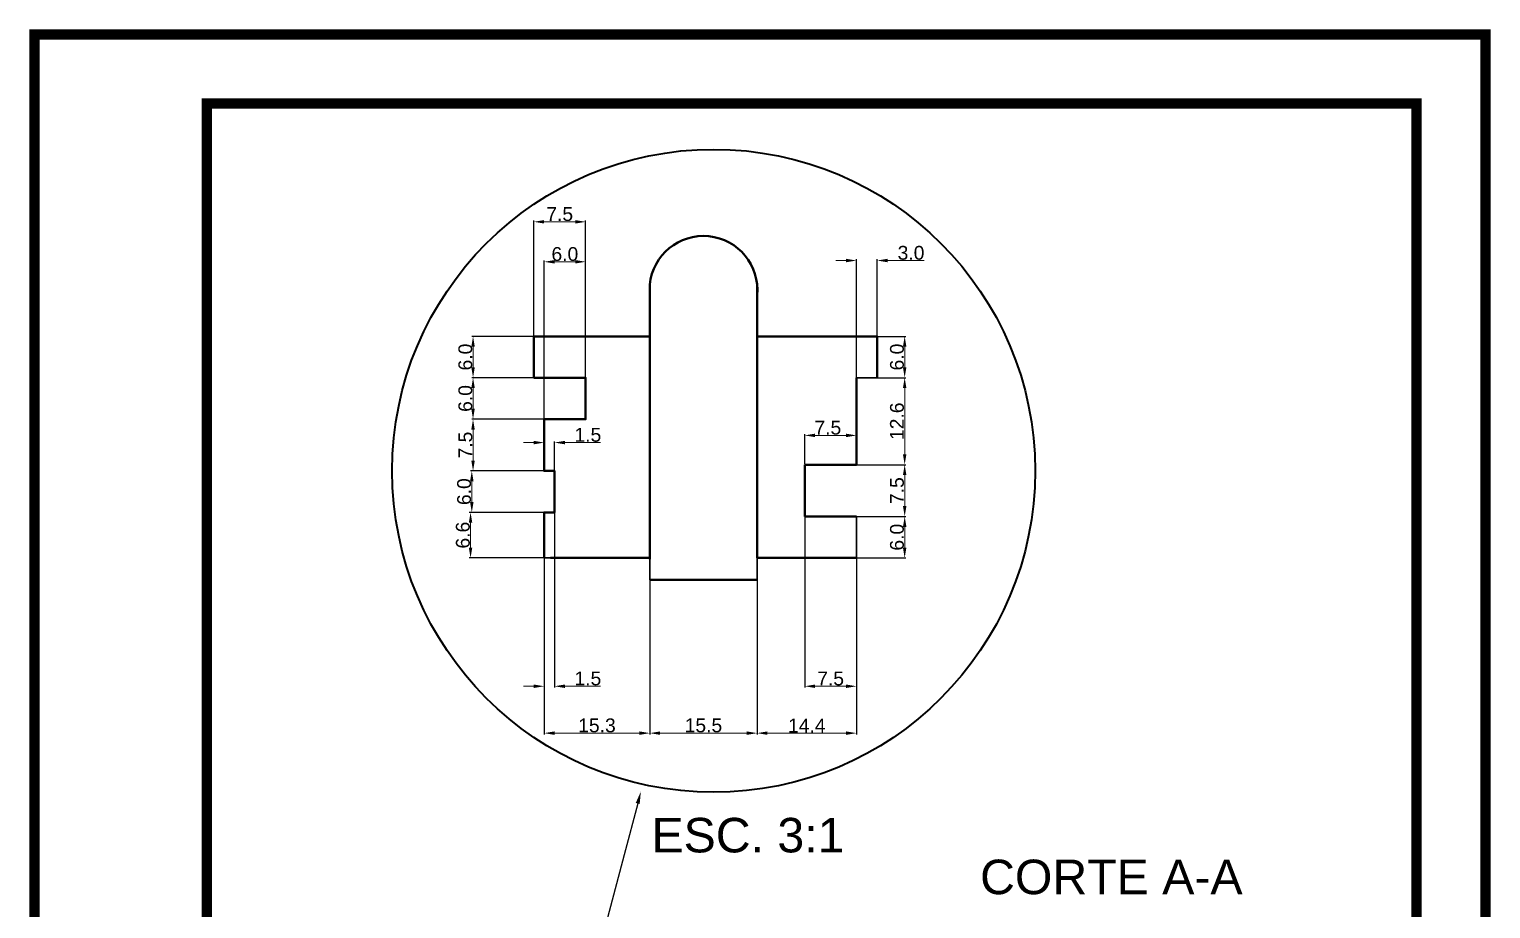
# Model space of a CAD drawing. Header units: inches. Extents: x 273 to 485, y 187 to 489.
# Drawn here: x 273.1 to 484.8, y 361.2 to 488.6 of the extents above; entities that cross this region are included whole.
import ezdxf
from ezdxf import colors
from ezdxf.entities.mleader import LeaderData, LeaderLine
from ezdxf.math import Vec2, Vec3

# ---------------------------------------------------------------- set-up
doc = ezdxf.new("R2010")
doc.units = ezdxf.units.IN
doc.header["$MEASUREMENT"] = 0
for name, color, linetype, lineweight in [('cota', 210, 'Continuous', 18), ('lineasLlave', 80, 'Continuous', 40), ('Marcos y rotulo', 130, 'Continuous', 50)]:
    doc.layers.add(name, color=color, linetype=linetype, lineweight=lineweight)
doc.styles.get("Standard").update_dxf_attribs({"font": 'arial.ttf'})
doc.dimstyles.get("Standard").update_dxf_attribs({"dimtxt": 2, "dimasz": 1.5, "dimexe": 0.18, "dimexo": 0.0625, "dimgap": 0.09, "dimtad": 1, "dimdec": 1, "dimzin": 0, "dimdsep": 46, "dimtxsty": 'Standard', "dimcen": 0.09, "dimadec": 0, "dimazin": 0, "dimtfac": 1, "dimtdec": 1, "dimtofl": 0, "dimtmove": 0, "dimatfit": 3, "dimfxl": 1, "dimtolj": 1, "dimtzin": 0, "dimlwd": 20, "dimarcsym": 0})

# ---------------------------------------------------------------- blocks, each defined once
blk = doc.blocks.new('*D14')
at = {"layer": 'cota', "color": 0, "lineweight": -2, "transparency": 16777216}
for p, q in [((378.49, 411.99), (378.49, 386.49)), ((392.89, 411.99), (392.89, 386.49))]:
    blk.add_line(p, q, dxfattribs=at)
at = {"layer": 'cota', "color": 0, "lineweight": 20, "transparency": 16777216}
blk.add_line((391.39, 386.67), (379.99, 386.67), dxfattribs=at)
at = {"layer": 'cota', "color": 0, "transparency": 16777216}
for points in [[(379.99, 386.92), (379.99, 386.42), (378.49, 386.67)], [(391.39, 386.92), (391.39, 386.42), (392.89, 386.67)]]:
    blk.add_solid(points, dxfattribs=at)
at = {"layer": 'Defpoints', "color": 0, "transparency": 16777216}
for p in [(378.49, 412.05), (392.89, 412.05), (378.49, 386.67)]:
    blk.add_point(p, dxfattribs=at)
at = {"layer": 'cota', "color": 0, "transparency": 16777216, "insert": (385.69, 387.76), "char_height": 2, "attachment_point": 5}
blk.add_mtext('\\A1;14.4', dxfattribs=at)
blk = doc.blocks.new('*D15')
at = {"layer": 'cota', "color": 0, "lineweight": -2, "transparency": 16777216}
for p, q in [((362.95, 408.8), (362.95, 386.49)), ((378.49, 408.8), (378.49, 386.49))]:
    blk.add_line(p, q, dxfattribs=at)
at = {"layer": 'cota', "color": 0, "lineweight": 20, "transparency": 16777216}
blk.add_line((376.99, 386.67), (364.45, 386.67), dxfattribs=at)
at = {"layer": 'cota', "color": 0, "transparency": 16777216}
for points in [[(364.45, 386.92), (364.45, 386.42), (362.95, 386.67)], [(376.99, 386.92), (376.99, 386.42), (378.49, 386.67)]]:
    blk.add_solid(points, dxfattribs=at)
at = {"layer": 'Defpoints', "color": 0, "transparency": 16777216}
for p in [(362.95, 408.86), (378.49, 408.86), (362.95, 386.67)]:
    blk.add_point(p, dxfattribs=at)
at = {"layer": 'cota', "color": 0, "transparency": 16777216, "insert": (370.72, 387.78), "char_height": 2, "attachment_point": 5}
blk.add_mtext('\\A1;15.5', dxfattribs=at)
blk = doc.blocks.new('*D16')
at = {"layer": 'cota', "color": 0, "lineweight": -2, "transparency": 16777216}
for p, q in [((347.65, 432.21), (347.65, 455.13)), ((353.65, 432.21), (353.65, 455.13))]:
    blk.add_line(p, q, dxfattribs=at)
at = {"layer": 'cota', "color": 0, "lineweight": 20, "transparency": 16777216}
blk.add_line((349.15, 454.95), (352.15, 454.95), dxfattribs=at)
at = {"layer": 'cota', "color": 0, "transparency": 16777216}
for points in [[(349.15, 455.2), (349.15, 454.7), (347.65, 454.95)], [(352.15, 455.2), (352.15, 454.7), (353.65, 454.95)]]:
    blk.add_solid(points, dxfattribs=at)
at = {"layer": 'Defpoints', "color": 0, "transparency": 16777216}
for p in [(353.65, 454.95), (347.65, 432.15), (353.65, 432.15)]:
    blk.add_point(p, dxfattribs=at)
at = {"layer": 'cota', "color": 0, "transparency": 16777216, "insert": (350.65, 456.06), "char_height": 2, "attachment_point": 5}
blk.add_mtext('\\A1;6.0', dxfattribs=at)
blk = doc.blocks.new('*D17')
at = {"layer": 'cota', "color": 0, "lineweight": -2, "transparency": 16777216}
for p, q in [((347.59, 432.15), (337.17, 432.15)), ((347.59, 424.65), (337.17, 424.65))]:
    blk.add_line(p, q, dxfattribs=at)
at = {"layer": 'cota', "color": 0, "lineweight": 20, "transparency": 16777216}
blk.add_line((337.35, 426.15), (337.35, 430.65), dxfattribs=at)
at = {"layer": 'cota', "color": 0, "transparency": 16777216}
for points in [[(337.1, 430.65), (337.6, 430.65), (337.35, 432.15)], [(337.1, 426.15), (337.6, 426.15), (337.35, 424.65)]]:
    blk.add_solid(points, dxfattribs=at)
at = {"layer": 'Defpoints', "color": 0, "transparency": 16777216}
for p in [(337.35, 432.15), (347.65, 432.15), (347.65, 424.65)]:
    blk.add_point(p, dxfattribs=at)
at = {"layer": 'cota', "color": 0, "transparency": 16777216, "insert": (336.25, 428.4), "char_height": 2, "attachment_point": 5, "rotation": 90}
blk.add_mtext('\\A1;7.5', dxfattribs=at)
blk = doc.blocks.new('*D18')
at = {"layer": 'cota', "color": 0, "lineweight": -2, "transparency": 16777216}
for p, q in [((346.09, 438.15), (337.17, 438.15)), ((347.59, 432.15), (337.17, 432.15))]:
    blk.add_line(p, q, dxfattribs=at)
at = {"layer": 'cota', "color": 0, "lineweight": 20, "transparency": 16777216}
blk.add_line((337.35, 433.65), (337.35, 436.65), dxfattribs=at)
at = {"layer": 'cota', "color": 0, "transparency": 16777216}
for points in [[(337.1, 436.65), (337.6, 436.65), (337.35, 438.15)], [(337.1, 433.65), (337.6, 433.65), (337.35, 432.15)]]:
    blk.add_solid(points, dxfattribs=at)
at = {"layer": 'Defpoints', "color": 0, "transparency": 16777216}
for p in [(337.35, 438.15), (346.15, 438.15), (347.65, 432.15)]:
    blk.add_point(p, dxfattribs=at)
at = {"layer": 'cota', "color": 0, "transparency": 16777216, "insert": (336.24, 435.15), "char_height": 2, "attachment_point": 5, "rotation": 90}
blk.add_mtext('\\A1;6.0', dxfattribs=at)
blk = doc.blocks.new('*D24')
at = {"layer": 'cota', "color": 0, "lineweight": -2, "transparency": 16777216}
for p, q in [((347.59, 424.65), (336.99, 424.65)), ((347.59, 418.65), (336.99, 418.65))]:
    blk.add_line(p, q, dxfattribs=at)
at = {"layer": 'cota', "color": 0, "lineweight": 20, "transparency": 16777216}
blk.add_line((337.17, 423.15), (337.17, 420.15), dxfattribs=at)
at = {"layer": 'cota', "color": 0, "transparency": 16777216}
for points in [[(336.92, 423.15), (337.42, 423.15), (337.17, 424.65)], [(336.92, 420.15), (337.42, 420.15), (337.17, 418.65)]]:
    blk.add_solid(points, dxfattribs=at)
at = {"layer": 'Defpoints', "color": 0, "transparency": 16777216}
for p in [(347.65, 424.65), (337.17, 418.65), (347.65, 418.65)]:
    blk.add_point(p, dxfattribs=at)
at = {"layer": 'cota', "color": 0, "transparency": 16777216, "insert": (336.06, 421.65), "char_height": 2, "attachment_point": 5, "rotation": 90}
blk.add_mtext('\\A1;6.0', dxfattribs=at)
blk = doc.blocks.new('*D25')
at = {"layer": 'cota', "color": 0, "lineweight": -2, "transparency": 16777216}
for p, q in [((346.09, 444.15), (337.17, 444.15)), ((346.09, 438.15), (337.17, 438.15))]:
    blk.add_line(p, q, dxfattribs=at)
at = {"layer": 'cota', "color": 0, "lineweight": 20, "transparency": 16777216}
blk.add_line((337.35, 439.65), (337.35, 442.65), dxfattribs=at)
at = {"layer": 'cota', "color": 0, "transparency": 16777216}
for points in [[(337.1, 442.65), (337.6, 442.65), (337.35, 444.15)], [(337.1, 439.65), (337.6, 439.65), (337.35, 438.15)]]:
    blk.add_solid(points, dxfattribs=at)
at = {"layer": 'Defpoints', "color": 0, "transparency": 16777216}
for p in [(337.35, 444.15), (346.15, 444.15), (346.15, 438.15)]:
    blk.add_point(p, dxfattribs=at)
at = {"layer": 'cota', "color": 0, "transparency": 16777216, "insert": (336.24, 441.15), "char_height": 2, "attachment_point": 5, "rotation": 90}
blk.add_mtext('\\A1;6.0', dxfattribs=at)
blk = doc.blocks.new('*D26')
at = {"layer": 'cota', "color": 0, "lineweight": -2, "transparency": 16777216}
for p, q in [((347.59, 418.65), (336.81, 418.65)), ((347.59, 412.05), (336.81, 412.05))]:
    blk.add_line(p, q, dxfattribs=at)
at = {"layer": 'cota', "color": 0, "lineweight": 20, "transparency": 16777216}
blk.add_line((336.99, 417.15), (336.99, 413.55), dxfattribs=at)
at = {"layer": 'cota', "color": 0, "transparency": 16777216}
for points in [[(336.74, 417.15), (337.24, 417.15), (336.99, 418.65)], [(336.74, 413.55), (337.24, 413.55), (336.99, 412.05)]]:
    blk.add_solid(points, dxfattribs=at)
at = {"layer": 'Defpoints', "color": 0, "transparency": 16777216}
for p in [(347.65, 418.65), (336.99, 412.05), (347.65, 412.05)]:
    blk.add_point(p, dxfattribs=at)
at = {"layer": 'cota', "color": 0, "transparency": 16777216, "insert": (335.88, 415.35), "char_height": 2, "attachment_point": 5, "rotation": 90}
blk.add_mtext('\\A1;6.6', dxfattribs=at)
blk = doc.blocks.new('*D32')
at = {"layer": 'cota', "color": 0, "lineweight": -2, "transparency": 16777216}
for p, q in [((347.65, 411.99), (347.65, 386.49)), ((362.95, 411.99), (362.95, 386.49))]:
    blk.add_line(p, q, dxfattribs=at)
at = {"layer": 'cota', "color": 0, "lineweight": 20, "transparency": 16777216}
blk.add_line((349.15, 386.67), (361.45, 386.67), dxfattribs=at)
at = {"layer": 'cota', "color": 0, "transparency": 16777216}
for points in [[(349.15, 386.92), (349.15, 386.42), (347.65, 386.67)], [(361.45, 386.92), (361.45, 386.42), (362.95, 386.67)]]:
    blk.add_solid(points, dxfattribs=at)
at = {"layer": 'Defpoints', "color": 0, "transparency": 16777216}
for p in [(347.65, 412.05), (362.95, 412.05), (362.95, 386.67)]:
    blk.add_point(p, dxfattribs=at)
at = {"layer": 'cota', "color": 0, "transparency": 16777216, "insert": (355.3, 387.78), "char_height": 2, "attachment_point": 5}
blk.add_mtext('\\A1;15.3', dxfattribs=at)
blk = doc.blocks.new('*D33')
at = {"layer": 'cota', "color": 0, "lineweight": -2, "transparency": 16777216}
for p, q in [((347.65, 418.59), (347.65, 393.28)), ((349.15, 418.59), (349.15, 393.28))]:
    blk.add_line(p, q, dxfattribs=at)
at = {"layer": 'cota', "color": 0, "lineweight": 20, "transparency": 16777216}
for p, q in [((346.15, 393.46), (344.65, 393.46)), ((350.65, 393.46), (355.8, 393.46))]:
    blk.add_line(p, q, dxfattribs=at)
at = {"layer": 'cota', "color": 0, "transparency": 16777216}
for points in [[(346.15, 393.71), (346.15, 393.21), (347.65, 393.46)], [(350.65, 393.71), (350.65, 393.21), (349.15, 393.46)]]:
    blk.add_solid(points, dxfattribs=at)
at = {"layer": 'Defpoints', "color": 0, "transparency": 16777216}
for p in [(347.65, 418.65), (349.15, 418.65), (349.15, 393.46)]:
    blk.add_point(p, dxfattribs=at)
at = {"layer": 'cota', "color": 0, "transparency": 16777216, "insert": (353.98, 394.58), "char_height": 2, "attachment_point": 5}
blk.add_mtext('\\A1;1.5', dxfattribs=at)
blk = doc.blocks.new('*D36')
at = {"layer": 'cota', "color": 0, "lineweight": -2, "transparency": 16777216}
for p, q in [((392.95, 418.05), (400.05, 418.05)), ((392.95, 412.05), (400.05, 412.05))]:
    blk.add_line(p, q, dxfattribs=at)
at = {"layer": 'cota', "color": 0, "lineweight": 20, "transparency": 16777216}
blk.add_line((399.87, 413.55), (399.87, 416.55), dxfattribs=at)
at = {"layer": 'cota', "color": 0, "transparency": 16777216}
for points in [[(399.62, 416.55), (400.12, 416.55), (399.87, 418.05)], [(399.62, 413.55), (400.12, 413.55), (399.87, 412.05)]]:
    blk.add_solid(points, dxfattribs=at)
at = {"layer": 'Defpoints', "color": 0, "transparency": 16777216}
for p in [(392.89, 418.05), (399.87, 418.05), (392.89, 412.05)]:
    blk.add_point(p, dxfattribs=at)
at = {"layer": 'cota', "color": 0, "transparency": 16777216, "insert": (398.76, 415.05), "char_height": 2, "attachment_point": 5, "rotation": 90}
blk.add_mtext('\\A1;6.0', dxfattribs=at)
blk = doc.blocks.new('*D37')
at = {"layer": 'cota', "color": 0, "lineweight": -2, "transparency": 16777216}
for p, q in [((392.95, 425.55), (400.05, 425.55)), ((392.95, 418.05), (400.05, 418.05))]:
    blk.add_line(p, q, dxfattribs=at)
at = {"layer": 'cota', "color": 0, "lineweight": 20, "transparency": 16777216}
blk.add_line((399.87, 419.55), (399.87, 424.05), dxfattribs=at)
at = {"layer": 'cota', "color": 0, "transparency": 16777216}
for points in [[(399.62, 424.05), (400.12, 424.05), (399.87, 425.55)], [(399.62, 419.55), (400.12, 419.55), (399.87, 418.05)]]:
    blk.add_solid(points, dxfattribs=at)
at = {"layer": 'Defpoints', "color": 0, "transparency": 16777216}
for p in [(392.89, 425.55), (399.87, 425.55), (392.89, 418.05)]:
    blk.add_point(p, dxfattribs=at)
at = {"layer": 'cota', "color": 0, "transparency": 16777216, "insert": (398.76, 421.8), "char_height": 2, "attachment_point": 5, "rotation": 90}
blk.add_mtext('\\A1;7.5', dxfattribs=at)
blk = doc.blocks.new('*D38')
at = {"layer": 'cota', "color": 0, "lineweight": -2, "transparency": 16777216}
for p, q in [((392.95, 438.15), (400.05, 438.15)), ((392.95, 425.55), (400.05, 425.55))]:
    blk.add_line(p, q, dxfattribs=at)
at = {"layer": 'cota', "color": 0, "lineweight": 20, "transparency": 16777216}
blk.add_line((399.87, 427.05), (399.87, 436.65), dxfattribs=at)
at = {"layer": 'cota', "color": 0, "transparency": 16777216}
for points in [[(399.62, 436.65), (400.12, 436.65), (399.87, 438.15)], [(399.62, 427.05), (400.12, 427.05), (399.87, 425.55)]]:
    blk.add_solid(points, dxfattribs=at)
at = {"layer": 'Defpoints', "color": 0, "transparency": 16777216}
for p in [(392.89, 438.15), (399.87, 438.15), (392.89, 425.55)]:
    blk.add_point(p, dxfattribs=at)
at = {"layer": 'cota', "color": 0, "transparency": 16777216, "insert": (398.76, 431.85), "char_height": 2, "attachment_point": 5, "rotation": 90}
blk.add_mtext('\\A1;12.6', dxfattribs=at)
blk = doc.blocks.new('*D39')
at = {"layer": 'cota', "color": 0, "lineweight": -2, "transparency": 16777216}
for p, q in [((395.95, 444.15), (400.05, 444.15)), ((392.95, 438.15), (400.05, 438.15))]:
    blk.add_line(p, q, dxfattribs=at)
at = {"layer": 'cota', "color": 0, "lineweight": 20, "transparency": 16777216}
blk.add_line((399.87, 439.65), (399.87, 442.65), dxfattribs=at)
at = {"layer": 'cota', "color": 0, "transparency": 16777216}
for points in [[(399.62, 442.65), (400.12, 442.65), (399.87, 444.15)], [(399.62, 439.65), (400.12, 439.65), (399.87, 438.15)]]:
    blk.add_solid(points, dxfattribs=at)
at = {"layer": 'Defpoints', "color": 0, "transparency": 16777216}
for p in [(395.89, 444.15), (399.87, 444.15), (392.89, 438.15)]:
    blk.add_point(p, dxfattribs=at)
at = {"layer": 'cota', "color": 0, "transparency": 16777216, "insert": (398.76, 441.15), "char_height": 2, "attachment_point": 5, "rotation": 90}
blk.add_mtext('\\A1;6.0', dxfattribs=at)
blk = doc.blocks.new('*D40')
at = {"layer": 'cota', "color": 0, "lineweight": -2, "transparency": 16777216}
for p, q in [((385.39, 417.99), (385.39, 393.28)), ((392.89, 417.99), (392.89, 393.28))]:
    blk.add_line(p, q, dxfattribs=at)
at = {"layer": 'cota', "color": 0, "lineweight": 20, "transparency": 16777216}
blk.add_line((391.39, 393.46), (386.89, 393.46), dxfattribs=at)
at = {"layer": 'cota', "color": 0, "transparency": 16777216}
for points in [[(386.89, 393.71), (386.89, 393.21), (385.39, 393.46)], [(391.39, 393.71), (391.39, 393.21), (392.89, 393.46)]]:
    blk.add_solid(points, dxfattribs=at)
at = {"layer": 'Defpoints', "color": 0, "transparency": 16777216}
for p in [(385.39, 418.05), (392.89, 418.05), (385.39, 393.46)]:
    blk.add_point(p, dxfattribs=at)
at = {"layer": 'cota', "color": 0, "transparency": 16777216, "insert": (389.14, 394.57), "char_height": 2, "attachment_point": 5}
blk.add_mtext('\\A1;7.5', dxfattribs=at)
blk = doc.blocks.new('*D41')
at = {"layer": 'cota', "color": 0, "lineweight": -2, "transparency": 16777216}
for p, q in [((385.39, 425.61), (385.39, 429.98)), ((392.89, 425.61), (392.89, 429.98))]:
    blk.add_line(p, q, dxfattribs=at)
at = {"layer": 'cota', "color": 0, "lineweight": 20, "transparency": 16777216}
blk.add_line((391.39, 429.8), (386.89, 429.8), dxfattribs=at)
at = {"layer": 'cota', "color": 0, "transparency": 16777216}
for points in [[(386.89, 430.05), (386.89, 429.55), (385.39, 429.8)], [(391.39, 430.05), (391.39, 429.55), (392.89, 429.8)]]:
    blk.add_solid(points, dxfattribs=at)
at = {"layer": 'Defpoints', "color": 0, "transparency": 16777216}
for p in [(385.39, 429.8), (385.39, 425.55), (392.89, 425.55)]:
    blk.add_point(p, dxfattribs=at)
at = {"layer": 'cota', "color": 0, "transparency": 16777216, "insert": (388.74, 430.91), "char_height": 2, "attachment_point": 5}
blk.add_mtext('\\A1;7.5', dxfattribs=at)
blk = doc.blocks.new('*D42')
at = {"layer": 'cota', "color": 0, "lineweight": -2, "transparency": 16777216}
for p, q in [((392.89, 438.21), (392.89, 455.31)), ((395.89, 438.21), (395.89, 455.31))]:
    blk.add_line(p, q, dxfattribs=at)
at = {"layer": 'cota', "color": 0, "lineweight": 20, "transparency": 16777216}
for p, q in [((391.39, 455.13), (389.89, 455.13)), ((397.39, 455.13), (402.7, 455.13))]:
    blk.add_line(p, q, dxfattribs=at)
at = {"layer": 'cota', "color": 0, "transparency": 16777216}
for points in [[(391.39, 455.38), (391.39, 454.88), (392.89, 455.13)], [(397.39, 455.38), (397.39, 454.88), (395.89, 455.13)]]:
    blk.add_solid(points, dxfattribs=at)
at = {"layer": 'Defpoints', "color": 0, "transparency": 16777216}
for p in [(395.89, 455.13), (392.89, 438.15), (395.89, 438.15)]:
    blk.add_point(p, dxfattribs=at)
at = {"layer": 'cota', "color": 0, "transparency": 16777216, "insert": (400.79, 456.24), "char_height": 2, "attachment_point": 5}
blk.add_mtext('\\A1;3.0', dxfattribs=at)
blk = doc.blocks.new('*D43')
at = {"layer": 'cota', "color": 0, "lineweight": -2, "transparency": 16777216}
for p, q in [((346.15, 438.21), (346.15, 460.92)), ((353.65, 438.21), (353.65, 460.92))]:
    blk.add_line(p, q, dxfattribs=at)
at = {"layer": 'cota', "color": 0, "lineweight": 20, "transparency": 16777216}
blk.add_line((347.65, 460.74), (352.15, 460.74), dxfattribs=at)
at = {"layer": 'cota', "color": 0, "transparency": 16777216}
for points in [[(347.65, 460.99), (347.65, 460.49), (346.15, 460.74)], [(352.15, 460.99), (352.15, 460.49), (353.65, 460.74)]]:
    blk.add_solid(points, dxfattribs=at)
at = {"layer": 'Defpoints', "color": 0, "transparency": 16777216}
for p in [(353.65, 460.74), (346.15, 438.15), (353.65, 438.15)]:
    blk.add_point(p, dxfattribs=at)
at = {"layer": 'cota', "color": 0, "transparency": 16777216, "insert": (349.9, 461.85), "char_height": 2, "attachment_point": 5}
blk.add_mtext('\\A1;7.5', dxfattribs=at)
blk = doc.blocks.new('*D44')
at = {"layer": 'cota', "color": 0, "lineweight": 20, "transparency": 16777216}
for p, q in [((346.15, 428.76), (344.65, 428.76)), ((350.65, 428.76), (355.8, 428.76))]:
    blk.add_line(p, q, dxfattribs=at)
at = {"layer": 'cota', "color": 0, "lineweight": -2, "transparency": 16777216}
for p, q in [((347.65, 424.71), (347.65, 428.94)), ((349.15, 424.71), (349.15, 428.94))]:
    blk.add_line(p, q, dxfattribs=at)
at = {"layer": 'cota', "color": 0, "transparency": 16777216}
for points in [[(346.15, 429.01), (346.15, 428.51), (347.65, 428.76)], [(350.65, 429.01), (350.65, 428.51), (349.15, 428.76)]]:
    blk.add_solid(points, dxfattribs=at)
at = {"layer": 'Defpoints', "color": 0, "transparency": 16777216}
for p in [(349.15, 428.76), (347.65, 424.65), (349.15, 424.65)]:
    blk.add_point(p, dxfattribs=at)
at = {"layer": 'cota', "color": 0, "transparency": 16777216, "insert": (353.98, 429.87), "char_height": 2, "attachment_point": 5}
blk.add_mtext('\\A1;1.5', dxfattribs=at)

msp = doc.modelspace()

# ---------------------------------------------------------------- linework, layer by layer
at = {"lineweight": 35}
msp.add_circle((372.2, 424.67), 46.57, dxfattribs=at)
at = {"layer": 'lineasLlave', "lineweight": 40, "ltscale": 3}
for points in [[(362.95, 444.15), (362.95, 451.65)], [(378.49, 444.15), (378.49, 451.65)], [(362.95, 444.15), (346.15, 444.15)], [(346.15, 444.15), (346.15, 438.15)], [(362.95, 411.86), (362.95, 444.15)], [(395.89, 438.15), (395.89, 444.15), (395.89, 444.15), (378.49, 444.15)], [(378.49, 412.05), (378.49, 444.15)], [(346.15, 438.15), (353.65, 438.15), (353.65, 438.15), (353.65, 432.15), (353.65, 432.15), (347.65, 432.15), (347.65, 432.15), (347.65, 424.65), (347.65, 428.4)], [(392.89, 425.55), (392.89, 438.15)], [(385.39, 418.05), (385.39, 425.55)], [(385.39, 425.55), (392.89, 425.55)], [(347.65, 424.65), (349.15, 424.65), (349.15, 418.65), (347.65, 418.65), (347.65, 412.05)], [(392.89, 418.05), (385.39, 418.05)], [(348.55, 412.05), (362.95, 412.05)], [(378.49, 412.05), (392.89, 412.05)], [(362.95, 408.86), (378.49, 408.86)]]:
    msp.add_lwpolyline(points, dxfattribs=at)
at = {"layer": 'lineasLlave', "lineweight": 25, "ltscale": 3}
for points in [[(362.95, 444.15), (346.15, 444.15)], [(362.95, 408.86), (362.95, 411.86)], [(378.49, 408.86), (378.49, 412.05)]]:
    msp.add_lwpolyline(points, dxfattribs=at)
at = {"layer": 'lineasLlave', "lineweight": 30, "ltscale": 3}
for points in [[(392.89, 438.15), (395.89, 438.15)], [(392.89, 412.05), (392.89, 418.05)], [(348.55, 412.05), (347.65, 412.05)]]:
    msp.add_lwpolyline(points, dxfattribs=at)
at = {"layer": 'lineasLlave', "lineweight": 40, "ltscale": 3}
msp.add_arc((370.72, 450.88), 7.81, 354.3013, 174.3013, dxfattribs=at)
at = {"layer": 'Marcos y rotulo', "const_width": 1.5}
for points in [[(273.81, 187.89), (484.01, 187.89), (484.01, 487.89), (273.81, 487.89)], [(474.01, 477.89), (298.81, 477.89), (298.81, 197.89), (474.01, 197.89)]]:
    msp.add_lwpolyline(points, close=True, dxfattribs=at)

# ---------------------------------------------------------------- texts
at = {"insert": (363.19, 374.39), "char_height": 5, "attachment_point": 1}
msp.add_mtext_dynamic_manual_height_columns('ESC. 3:1', width=55.978, gutter_width=1, heights=[0], dxfattribs=at)
at = {"layer": 'Defpoints', "insert": (410.79, 368.34), "char_height": 5, "attachment_point": 1}
msp.add_mtext_dynamic_manual_height_columns('CORTE A-A', width=51.8782, gutter_width=1, heights=[0], dxfattribs=at)

# ---------------------------------------------------------------- dimensions: what is measured, and where the dimension line sits
at = {"layer": 'cota'}
for base, p1, p2, picture, middle in [((353.65, 460.74), (346.15, 438.15), (353.65, 438.15), '*D43', (349.9, 461.85)), ((353.65, 454.95), (347.65, 432.15), (353.65, 432.15), '*D16', (350.65, 456.06)), ((395.89, 455.13), (392.89, 438.15), (395.89, 438.15), '*D42', (400.79, 456.24)), ((349.15, 428.76), (347.65, 424.65), (349.15, 424.65), '*D44', (353.98, 429.87)), ((349.15, 393.46), (347.65, 418.65), (349.15, 418.65), '*D33', (353.98, 394.58)), ((385.39, 393.46), (392.89, 418.05), (385.39, 418.05), '*D40', (389.14, 394.57)), ((362.95, 386.67), (347.65, 412.05), (362.95, 412.05), '*D32', (355.3, 387.78)), ((378.49, 386.67), (392.89, 412.05), (378.49, 412.05), '*D14', (385.69, 387.76)), ((362.95, 386.67), (378.49, 408.86), (362.95, 408.86), '*D15', (370.72, 387.78))]:
    dim = msp.add_linear_dim(base=base, p1=p1, p2=p2, dimstyle='Standard', dxfattribs=at)
    dim.commit()
    dim.dimension.update_dxf_attribs({"geometry": picture, "text_midpoint": middle})
for base, p1, p2, picture, middle in [((337.35, 444.15), (346.15, 438.15), (346.15, 444.15), '*D25', (336.24, 441.15)), ((337.35, 438.15), (347.65, 432.15), (346.15, 438.15), '*D18', (336.24, 435.15)), ((337.35, 432.15), (347.65, 424.65), (347.65, 432.15), '*D17', (336.25, 428.4)), ((337.17, 418.65), (347.65, 424.65), (347.65, 418.65), '*D24', (336.06, 421.65)), ((336.99, 412.05), (347.65, 418.65), (347.65, 412.05), '*D26', (335.88, 415.35)), ((399.87, 418.05), (392.89, 412.05), (392.89, 418.05), '*D36', (398.76, 415.05))]:
    dim = msp.add_linear_dim(base=base, p1=p1, p2=p2, angle=90, dimstyle='Standard', dxfattribs=at)
    dim.commit()
    dim.dimension.update_dxf_attribs({"geometry": picture, "text_midpoint": middle})
for base, p1, p2, picture, middle in [((399.87, 444.15), (392.89, 438.15), (395.89, 444.15), '*D39', (398.76, 441.15)), ((399.87, 438.15), (392.89, 425.55), (392.89, 438.15), '*D38', (398.76, 431.85)), ((399.87, 425.55), (392.89, 418.05), (392.89, 425.55), '*D37', (398.76, 421.8))]:
    dim = msp.add_linear_dim(base=base, p1=p1, p2=p2, angle=90, dimstyle='Standard', override={"dimtmove": 1}, dxfattribs=at)
    dim.commit()
    dim.dimension.update_dxf_attribs({"geometry": picture, "text_midpoint": middle})
dim = msp.add_linear_dim(base=(385.39, 429.8), p1=(392.89, 425.55), p2=(385.39, 425.55), dimstyle='Standard', dxfattribs=at)
dim.commit()
dim.dimension.update_dxf_attribs({"geometry": '*D41', "text_midpoint": (388.74, 429.8), "dimtype": 160})

# ---------------------------------------------------------------- leaders
ml = msp.add_multileader_mtext('Standard', dxfattribs=at)
ml.set_content('', color=256)
ml.set_leader_properties()
ml.build(insert=Vec2(0, 0))
ml.multileader.update_dxf_attribs({"dogleg_length": 0.36, "arrow_head_size": 1.8, "scale": 10})
ctx = ml.context
ctx.base_point, ctx.scale, ctx.char_height, ctx.arrow_head_size, ctx.landing_gap_size, ctx.plane_origin, ctx.plane_x_axis, ctx.plane_y_axis = Vec3(355.51, 354.91), 10, 1.8, 1.8, 0.9, Vec3(360.43, 373.54), Vec3(0.255147, 0.966902), Vec3(-0.966902, 0.255147)
ctx.text_align_type = 2
notes = []
notes.append((ctx, [(0, (1, 1, 0), (359.24, 369.05), (-0.255147, -0.966902), 12.83, [(0, [(361.66, 378.22)], 0, [])])]))
ctx.mtext.insert, ctx.mtext.text_direction, ctx.mtext.rotation, ctx.mtext.alignment, ctx.mtext.flow_direction = Vec3(354.87, 356.01), Vec3(0.255147, 0.966902), 1.312797, 3, 5
for ctx, leaders in notes:
    for number, flags, end, landing, length, lines in leaders:
        leader = LeaderData()
        leader.index, (leader.has_last_leader_line, leader.has_dogleg_vector, leader.attachment_direction) = number, flags
        leader.last_leader_point, leader.dogleg_vector, leader.dogleg_length = Vec3(end), Vec3(landing), length
        for number, points, colour, breaks in lines:
            line = LeaderLine()
            line.index, line.vertices, line.color, line.breaks = number, Vec3.list(points), colors.encode_raw_color(colour), breaks
            leader.lines.append(line)
        ctx.leaders.append(leader)

doc.saveas('drawing.dxf')
